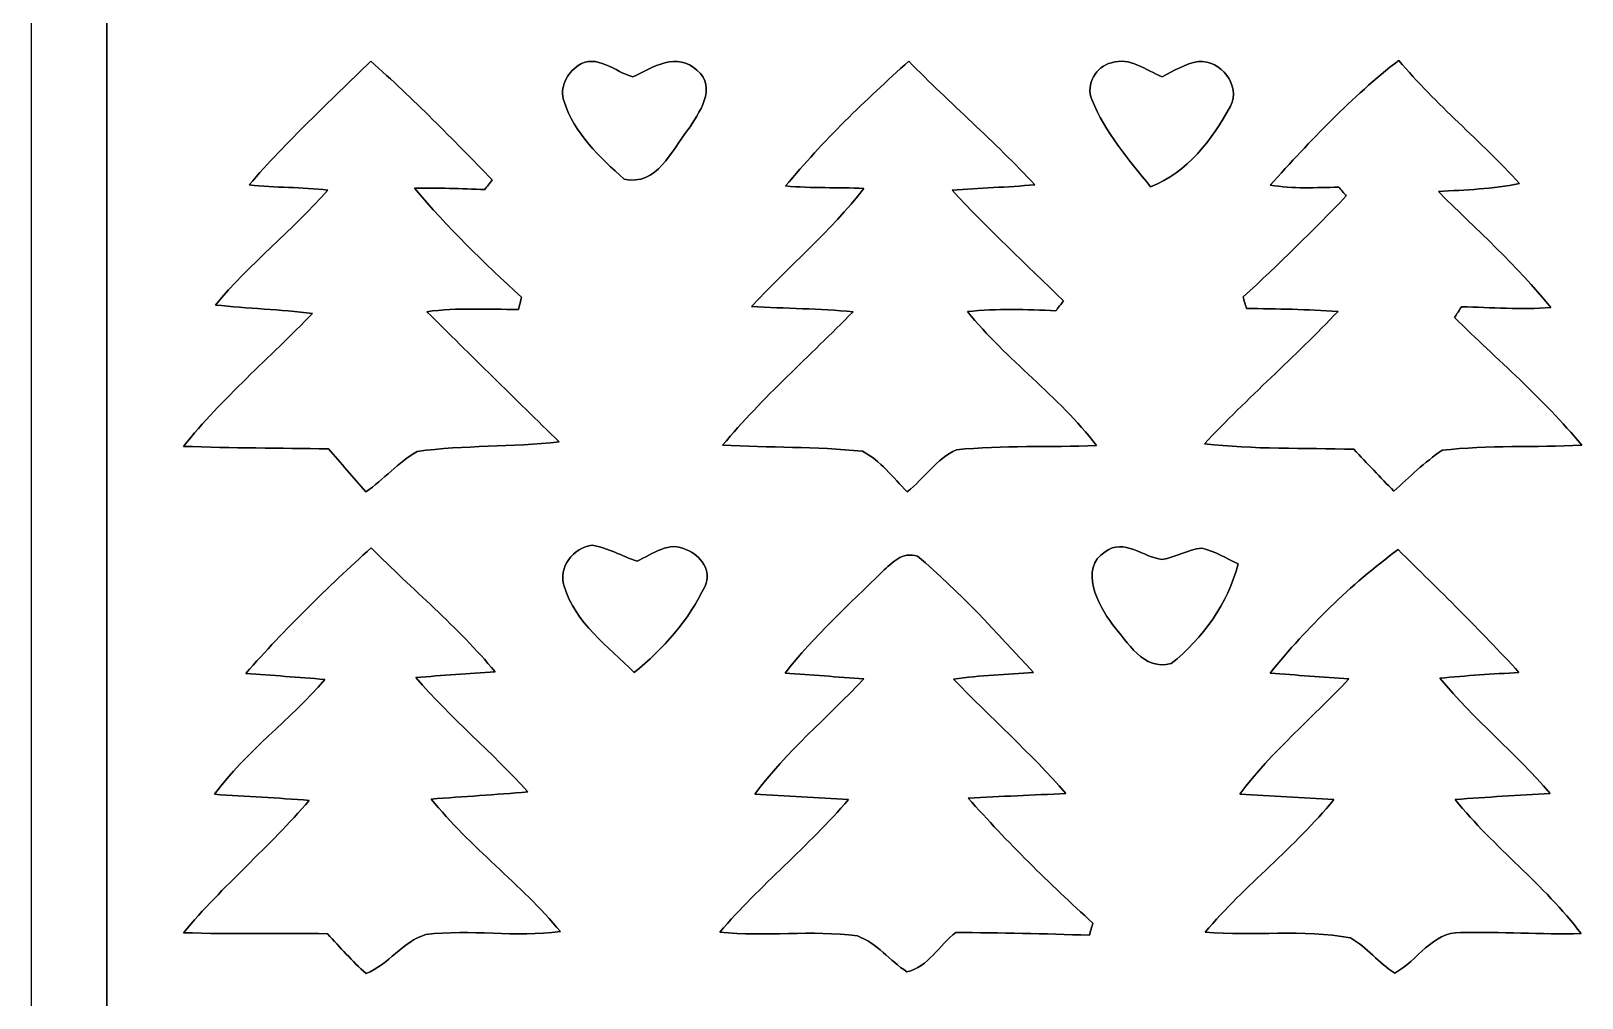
# Model space of a CAD drawing. Header units: centimetres. Extents: x -16.8 to 16.8, y -16.7 to 16.7.
# Drawn here: x -16.77 to -5.95, y 1.43 to 8.19 of the extents above; entities that cross this region are included whole.
import ezdxf

# ---------------------------------------------------------------- set-up
doc = ezdxf.new("R2010")
doc.units = ezdxf.units.CM
doc.header["$MEASUREMENT"] = 0
doc.layers.add('Layer 1', color=7, linetype='Continuous')

msp = doc.modelspace()

# ---------------------------------------------------------------- linework, layer by layer
at = {"layer": 'Layer 1', "color": 7}
for points, knots in [([(-16.77458, 16.66875), (-16.77458, 16.66875), (16.77458, 16.66875), (16.77458, 16.66875), (16.77458, 16.66875), (16.77458, 16.66875), (16.77458, -16.66875), (16.77458, -16.66875), (16.77458, -16.66875), (16.77458, -16.66875), (-16.77458, -16.66875), (-16.77458, -16.66875), (-16.77458, -16.66875), (-16.77458, -16.66875), (-16.77458, 16.66875), (-16.77458, 16.66875), (-16.77458, 16.66875), (-16.77458, 16.66875), (-16.77458, 16.66875), (-16.77458, 16.66875)], [0, 0, 0, 0, 0.16666667, 0.16666667, 0.16666667, 0.16666667, 0.33333333, 0.33333333, 0.33333333, 0.33333333, 0.5, 0.5, 0.5, 0.5, 0.66666667, 0.66666667, 0.66666667, 0.66666667, 1, 1, 1, 1]), ([(-16.24506, 15.71625), (-16.24577, 7.88458), (-16.24542, 0.05292), (-16.24542, -7.77875), (-16.24542, -7.77875), (-16.23801, -10.61014), (-16.26059, -13.44189), (-16.23413, -16.27293), (-16.23413, -16.27293), (-5.78379, -16.29198), (4.66619, -16.27329), (15.11653, -16.28211), (15.11653, -16.28211), (15.49224, -16.28281), (15.86865, -16.27858), (16.24436, -16.25494), (16.24436, -16.25494), (16.23942, -5.60176), (16.25953, 5.05213), (16.23448, 15.70531), (16.23448, 15.70531), (14.40356, 15.73071), (12.57265, 15.70919), (10.74208, 15.71625), (10.74208, 15.71625), (1.74625, 15.71625), (-7.24958, 15.7166), (-16.24506, 15.71625)], [0, 0, 0, 0, 0.125, 0.125, 0.125, 0.125, 0.25, 0.25, 0.25, 0.25, 0.375, 0.375, 0.375, 0.375, 0.5, 0.5, 0.5, 0.5, 0.625, 0.625, 0.625, 0.625, 0.75, 0.75, 0.75, 0.75, 1, 1, 1, 1]), ([(-12.95365, 7.94526), (-12.82912, 8.03451), (-12.694, 7.89905), (-12.57194, 7.86624), (-12.57194, 7.86624), (-12.43718, 7.93538), (-12.25973, 8.04404), (-12.12497, 7.91245), (-12.12497, 7.91245), (-11.97963, 7.79321), (-12.11298, 7.61012), (-12.18847, 7.49617), (-12.18847, 7.49617), (-12.30171, 7.35471), (-12.40543, 7.10142), (-12.63297, 7.15186), (-12.63297, 7.15186), (-12.8016, 7.30356), (-12.98399, 7.47219), (-13.05278, 7.69514), (-13.05278, 7.69514), (-13.08735, 7.78969), (-13.03338, 7.89305), (-12.95365, 7.94526)], [0, 0, 0, 0, 0.14285714, 0.14285714, 0.14285714, 0.14285714, 0.28571429, 0.28571429, 0.28571429, 0.28571429, 0.42857143, 0.42857143, 0.42857143, 0.42857143, 0.57142857, 0.57142857, 0.57142857, 0.57142857, 0.71428571, 0.71428571, 0.71428571, 0.71428571, 1, 1, 1, 1]), ([(-15.25164, 7.11235), (-14.98812, 7.41821), (-14.69037, 7.69267), (-14.40321, 7.9756), (-14.40321, 7.9756), (-14.10511, 7.7156), (-13.83065, 7.4295), (-13.55408, 7.14692), (-13.55408, 7.14692), (-13.56713, 7.13034), (-13.59323, 7.09683), (-13.60629, 7.0799), (-13.60629, 7.0799), (-13.77033, 7.08519), (-13.93437, 7.09154), (-14.09806, 7.09013), (-14.09806, 7.09013), (-13.86911, 6.81673), (-13.61264, 6.56802), (-13.34946, 6.32777), (-13.34946, 6.32777), (-13.35511, 6.30626), (-13.36604, 6.26322), (-13.37169, 6.2417), (-13.37169, 6.2417), (-13.58477, 6.2417), (-13.7989, 6.25546), (-14.01057, 6.22617), (-14.01057, 6.22617), (-13.70436, 5.92138), (-13.39568, 5.61869), (-13.087, 5.31636), (-13.087, 5.31636), (-13.41614, 5.27826), (-13.75093, 5.29555), (-14.07795, 5.25004), (-14.07795, 5.25004), (-14.2113, 5.1749), (-14.31184, 5.05389), (-14.43743, 4.96676), (-14.43743, 4.96676), (-14.52457, 5.0673), (-14.61135, 5.16819), (-14.69849, 5.26838), (-14.69849, 5.26838), (-15.03574, 5.27332), (-15.37264, 5.27332), (-15.70955, 5.28567), (-15.70955, 5.28567), (-15.43967, 5.62363), (-15.10841, 5.90444), (-14.80855, 6.21453), (-14.80855, 6.21453), (-15.03433, 6.24099), (-15.26152, 6.24911), (-15.48765, 6.27274), (-15.48765, 6.27274), (-15.24776, 6.56167), (-14.94896, 6.79344), (-14.70201, 7.07566), (-14.70201, 7.07566), (-14.88475, 7.09754), (-15.0689, 7.09083), (-15.25164, 7.11235)], [0, 0, 0, 0, 0.05882353, 0.05882353, 0.05882353, 0.05882353, 0.11764706, 0.11764706, 0.11764706, 0.11764706, 0.17647059, 0.17647059, 0.17647059, 0.17647059, 0.23529412, 0.23529412, 0.23529412, 0.23529412, 0.29411765, 0.29411765, 0.29411765, 0.29411765, 0.35294118, 0.35294118, 0.35294118, 0.35294118, 0.41176471, 0.41176471, 0.41176471, 0.41176471, 0.47058824, 0.47058824, 0.47058824, 0.47058824, 0.52941176, 0.52941176, 0.52941176, 0.52941176, 0.58823529, 0.58823529, 0.58823529, 0.58823529, 0.64705882, 0.64705882, 0.64705882, 0.64705882, 0.70588235, 0.70588235, 0.70588235, 0.70588235, 0.76470588, 0.76470588, 0.76470588, 0.76470588, 0.82352941, 0.82352941, 0.82352941, 0.82352941, 0.88235294, 0.88235294, 0.88235294, 0.88235294, 1, 1, 1, 1]), ([(-11.5062, 7.10459), (-11.24514, 7.41892), (-10.95093, 7.70396), (-10.64648, 7.97595), (-10.64648, 7.97595), (-10.35932, 7.68244), (-10.04641, 7.41433), (-9.76665, 7.11341), (-9.76665, 7.11341), (-9.95892, 7.09401), (-10.15189, 7.09224), (-10.3438, 7.07496), (-10.3438, 7.07496), (-10.09756, 6.80473), (-9.82627, 6.55849), (-9.56698, 6.30096), (-9.56698, 6.30096), (-9.58003, 6.28368), (-9.60579, 6.24981), (-9.61884, 6.23288), (-9.61884, 6.23288), (-9.82451, 6.2424), (-10.03088, 6.24805), (-10.23655, 6.22688), (-10.23655, 6.22688), (-9.9635, 5.88962), (-9.60014, 5.63739), (-9.33626, 5.29237), (-9.33626, 5.29237), (-9.66153, 5.2772), (-9.98926, 5.29378), (-10.31311, 5.26168), (-10.31311, 5.26168), (-10.45316, 5.201), (-10.53747, 5.05989), (-10.65742, 4.96888), (-10.65742, 4.96888), (-10.75725, 5.06659), (-10.84263, 5.18795), (-10.97033, 5.2511), (-10.97033, 5.2511), (-11.29489, 5.28532), (-11.62121, 5.27614), (-11.94647, 5.29414), (-11.94647, 5.29414), (-11.66671, 5.62751), (-11.33898, 5.91573), (-11.03524, 6.22582), (-11.03524, 6.22582), (-11.2709, 6.24699), (-11.50761, 6.24946), (-11.74397, 6.26251), (-11.74397, 6.26251), (-11.48539, 6.54015), (-11.19329, 6.78744), (-10.95939, 7.08766), (-10.95939, 7.08766), (-11.14178, 7.09471), (-11.32417, 7.08836), (-11.5062, 7.10459)], [0, 0, 0, 0, 0.0625, 0.0625, 0.0625, 0.0625, 0.125, 0.125, 0.125, 0.125, 0.1875, 0.1875, 0.1875, 0.1875, 0.25, 0.25, 0.25, 0.25, 0.3125, 0.3125, 0.3125, 0.3125, 0.375, 0.375, 0.375, 0.375, 0.4375, 0.4375, 0.4375, 0.4375, 0.5, 0.5, 0.5, 0.5, 0.5625, 0.5625, 0.5625, 0.5625, 0.625, 0.625, 0.625, 0.625, 0.6875, 0.6875, 0.6875, 0.6875, 0.75, 0.75, 0.75, 0.75, 0.8125, 0.8125, 0.8125, 0.8125, 0.875, 0.875, 0.875, 0.875, 1, 1, 1, 1]), ([(-9.23078, 7.96502), (-9.10414, 8.00841), (-8.98878, 7.91245), (-8.87765, 7.86589), (-8.87765, 7.86589), (-8.79616, 7.90822), (-8.71538, 7.95867), (-8.62365, 7.97454), (-8.62365, 7.97454), (-8.46843, 7.98618), (-8.32556, 7.80627), (-8.40105, 7.66163), (-8.40105, 7.66163), (-8.52876, 7.42879), (-8.69985, 7.19631), (-8.95809, 7.0993), (-8.95809, 7.0993), (-9.11331, 7.28804), (-9.27559, 7.47995), (-9.36872, 7.70855), (-9.36872, 7.70855), (-9.41141, 7.81262), (-9.34014, 7.94138), (-9.23078, 7.96502)], [0, 0, 0, 0, 0.14285714, 0.14285714, 0.14285714, 0.14285714, 0.28571429, 0.28571429, 0.28571429, 0.28571429, 0.42857143, 0.42857143, 0.42857143, 0.42857143, 0.57142857, 0.57142857, 0.57142857, 0.57142857, 0.71428571, 0.71428571, 0.71428571, 0.71428571, 1, 1, 1, 1]), ([(-8.12271, 7.11059), (-7.84296, 7.41927), (-7.55579, 7.72724), (-7.22524, 7.98195), (-7.22524, 7.98195), (-6.96736, 7.67256), (-6.65198, 7.41927), (-6.38246, 7.12117), (-6.38246, 7.12117), (-6.56872, 7.08343), (-6.75922, 7.07743), (-6.94796, 7.06543), (-6.94796, 7.06543), (-6.68443, 6.79803), (-6.39763, 6.55038), (-6.16444, 6.2544), (-6.16444, 6.2544), (-6.37152, 6.24029), (-6.57931, 6.25651), (-6.78639, 6.26004), (-6.78639, 6.26004), (-6.79909, 6.2417), (-6.82449, 6.20466), (-6.83719, 6.18596), (-6.83719, 6.18596), (-6.53768, 5.89209), (-6.21559, 5.61904), (-5.94819, 5.29414), (-5.94819, 5.29414), (-6.27239, 5.27579), (-6.60012, 5.2959), (-6.92256, 5.2578), (-6.92256, 5.2578), (-7.04568, 5.17596), (-7.1501, 5.07083), (-7.25946, 4.9724), (-7.25946, 4.9724), (-7.35401, 5.06942), (-7.44679, 5.16749), (-7.53957, 5.26521), (-7.53957, 5.26521), (-7.88705, 5.27579), (-8.23666, 5.26309), (-8.58238, 5.30331), (-8.58238, 5.30331), (-8.28252, 5.62257), (-7.95126, 5.91079), (-7.64928, 6.22829), (-7.64928, 6.22829), (-7.86236, 6.2417), (-8.07544, 6.24699), (-8.28851, 6.2484), (-8.28851, 6.2484), (-8.29451, 6.26851), (-8.30686, 6.30908), (-8.31286, 6.32954), (-8.31286, 6.32954), (-8.06309, 6.55532), (-7.82496, 6.79309), (-7.59178, 7.03545), (-7.59178, 7.03545), (-7.60448, 7.05062), (-7.63023, 7.08096), (-7.64328, 7.09612), (-7.64328, 7.09612), (-7.80309, 7.0933), (-7.96431, 7.08343), (-8.12271, 7.11059)], [0, 0, 0, 0, 0.05555556, 0.05555556, 0.05555556, 0.05555556, 0.11111111, 0.11111111, 0.11111111, 0.11111111, 0.16666667, 0.16666667, 0.16666667, 0.16666667, 0.22222222, 0.22222222, 0.22222222, 0.22222222, 0.27777778, 0.27777778, 0.27777778, 0.27777778, 0.33333333, 0.33333333, 0.33333333, 0.33333333, 0.38888889, 0.38888889, 0.38888889, 0.38888889, 0.44444444, 0.44444444, 0.44444444, 0.44444444, 0.5, 0.5, 0.5, 0.5, 0.55555556, 0.55555556, 0.55555556, 0.55555556, 0.61111111, 0.61111111, 0.61111111, 0.61111111, 0.66666667, 0.66666667, 0.66666667, 0.66666667, 0.72222222, 0.72222222, 0.72222222, 0.72222222, 0.77777778, 0.77777778, 0.77777778, 0.77777778, 0.83333333, 0.83333333, 0.83333333, 0.83333333, 0.88888889, 0.88888889, 0.88888889, 0.88888889, 1, 1, 1, 1]), ([(-14.39968, 4.57659), (-14.11252, 4.28731), (-13.79608, 4.02555), (-13.53467, 3.71122), (-13.53467, 3.71122), (-13.71918, 3.69746), (-13.90368, 3.68653), (-14.08748, 3.66995), (-14.08748, 3.66995), (-13.84371, 3.38808), (-13.55513, 3.14854), (-13.30572, 2.87126), (-13.30572, 2.87126), (-13.53044, 2.85221), (-13.75551, 2.8388), (-13.98023, 2.82187), (-13.98023, 2.82187), (-13.71141, 2.48426), (-13.35334, 2.22991), (-13.07888, 1.89583), (-13.07888, 1.89583), (-13.39039, 1.85455), (-13.70683, 1.91347), (-14.01833, 1.87572), (-14.01833, 1.87572), (-14.18131, 1.82527), (-14.27868, 1.66476), (-14.43531, 1.60232), (-14.43531, 1.60232), (-14.53198, 1.68839), (-14.61664, 1.78611), (-14.70484, 1.88031), (-14.70484, 1.88031), (-15.03998, 1.88807), (-15.37547, 1.87607), (-15.71061, 1.88807), (-15.71061, 1.88807), (-15.43685, 2.21403), (-15.10877, 2.48955), (-14.83184, 2.81234), (-14.83184, 2.81234), (-15.05197, 2.82893), (-15.27246, 2.84092), (-15.49259, 2.85468), (-15.49259, 2.85468), (-15.27387, 3.1556), (-14.96378, 3.37326), (-14.72424, 3.65689), (-14.72424, 3.65689), (-14.90804, 3.67312), (-15.09148, 3.68512), (-15.27493, 3.69993), (-15.27493, 3.69993), (-15.00082, 4.00932), (-14.70625, 4.30001), (-14.39968, 4.57659)], [0, 0, 0, 0, 0.06666667, 0.06666667, 0.06666667, 0.06666667, 0.13333333, 0.13333333, 0.13333333, 0.13333333, 0.2, 0.2, 0.2, 0.2, 0.26666667, 0.26666667, 0.26666667, 0.26666667, 0.33333333, 0.33333333, 0.33333333, 0.33333333, 0.4, 0.4, 0.4, 0.4, 0.46666667, 0.46666667, 0.46666667, 0.46666667, 0.53333333, 0.53333333, 0.53333333, 0.53333333, 0.6, 0.6, 0.6, 0.6, 0.66666667, 0.66666667, 0.66666667, 0.66666667, 0.73333333, 0.73333333, 0.73333333, 0.73333333, 0.8, 0.8, 0.8, 0.8, 0.86666667, 0.86666667, 0.86666667, 0.86666667, 1, 1, 1, 1]), ([(-13.05207, 4.30848), (-13.09829, 4.43794), (-12.98575, 4.58011), (-12.85663, 4.59493), (-12.85663, 4.59493), (-12.74692, 4.57694), (-12.64885, 4.51802), (-12.54337, 4.48381), (-12.54337, 4.48381), (-12.43683, 4.53108), (-12.31653, 4.6288), (-12.19764, 4.56247), (-12.19764, 4.56247), (-12.10134, 4.52543), (-12.01773, 4.4136), (-12.06888, 4.30989), (-12.06888, 4.30989), (-12.18106, 4.07282), (-12.35922, 3.86821), (-12.56453, 3.70593), (-12.56453, 3.70593), (-12.74374, 3.88867), (-12.97693, 4.05236), (-13.05207, 4.30848)], [0, 0, 0, 0, 0.14285714, 0.14285714, 0.14285714, 0.14285714, 0.28571429, 0.28571429, 0.28571429, 0.28571429, 0.42857143, 0.42857143, 0.42857143, 0.42857143, 0.57142857, 0.57142857, 0.57142857, 0.57142857, 0.71428571, 0.71428571, 0.71428571, 0.71428571, 1, 1, 1, 1]), ([(-10.83028, 4.41078), (-10.76219, 4.47181), (-10.69411, 4.55366), (-10.58439, 4.51732), (-10.58439, 4.51732), (-10.29159, 4.27143), (-10.03512, 3.98568), (-9.77512, 3.70593), (-9.77512, 3.70593), (-9.96174, 3.69253), (-10.14836, 3.68512), (-10.33357, 3.66007), (-10.33357, 3.66007), (-10.07533, 3.39055), (-9.79558, 3.14219), (-9.54934, 2.86103), (-9.54934, 2.86103), (-9.77653, 2.84903), (-10.00372, 2.84021), (-10.23091, 2.82822), (-10.23091, 2.82822), (-9.95962, 2.51989), (-9.66541, 2.23167), (-9.36131, 1.95545), (-9.36131, 1.95545), (-9.36731, 1.93393), (-9.37966, 1.89124), (-9.38601, 1.87008), (-9.38601, 1.87008), (-9.69645, 1.88172), (-10.00689, 1.88736), (-10.31734, 1.89018), (-10.31734, 1.89018), (-10.43199, 1.80587), (-10.51172, 1.645), (-10.65918, 1.61537), (-10.65918, 1.61537), (-10.77948, 1.69192), (-10.86838, 1.8161), (-11.00526, 1.86514), (-11.00526, 1.86514), (-11.32452, 1.90923), (-11.64731, 1.85667), (-11.96658, 1.89265), (-11.96658, 1.89265), (-11.684, 2.21827), (-11.3478, 2.49167), (-11.06699, 2.81834), (-11.06699, 2.81834), (-11.28536, 2.83175), (-11.50338, 2.84268), (-11.72175, 2.85574), (-11.72175, 2.85574), (-11.49985, 3.15348), (-11.21339, 3.39196), (-10.96045, 3.66148), (-10.96045, 3.66148), (-11.1439, 3.6763), (-11.32699, 3.68618), (-11.51008, 3.70205), (-11.51008, 3.70205), (-11.30794, 3.96099), (-11.06241, 4.18006), (-10.83028, 4.41078)], [0, 0, 0, 0, 0.05882353, 0.05882353, 0.05882353, 0.05882353, 0.11764706, 0.11764706, 0.11764706, 0.11764706, 0.17647059, 0.17647059, 0.17647059, 0.17647059, 0.23529412, 0.23529412, 0.23529412, 0.23529412, 0.29411765, 0.29411765, 0.29411765, 0.29411765, 0.35294118, 0.35294118, 0.35294118, 0.35294118, 0.41176471, 0.41176471, 0.41176471, 0.41176471, 0.47058824, 0.47058824, 0.47058824, 0.47058824, 0.52941176, 0.52941176, 0.52941176, 0.52941176, 0.58823529, 0.58823529, 0.58823529, 0.58823529, 0.64705882, 0.64705882, 0.64705882, 0.64705882, 0.70588235, 0.70588235, 0.70588235, 0.70588235, 0.76470588, 0.76470588, 0.76470588, 0.76470588, 0.82352941, 0.82352941, 0.82352941, 0.82352941, 0.88235294, 0.88235294, 0.88235294, 0.88235294, 1, 1, 1, 1]), ([(-9.27418, 4.54907), (-9.14435, 4.64749), (-9.00959, 4.50956), (-8.87695, 4.49545), (-8.87695, 4.49545), (-8.78205, 4.51026), (-8.69738, 4.56636), (-8.60108, 4.57341), (-8.60108, 4.57341), (-8.51041, 4.55366), (-8.42963, 4.50427), (-8.34672, 4.46405), (-8.34672, 4.46405), (-8.41869, 4.18747), (-8.5919, 3.94335), (-8.81486, 3.76802), (-8.81486, 3.76802), (-9.00889, 3.71651), (-9.11789, 3.91619), (-9.22479, 4.04178), (-9.22479, 4.04178), (-9.32427, 4.17654), (-9.4615, 4.43336), (-9.27418, 4.54907)], [0, 0, 0, 0, 0.14285714, 0.14285714, 0.14285714, 0.14285714, 0.28571429, 0.28571429, 0.28571429, 0.28571429, 0.42857143, 0.42857143, 0.42857143, 0.42857143, 0.57142857, 0.57142857, 0.57142857, 0.57142857, 0.71428571, 0.71428571, 0.71428571, 0.71428571, 1, 1, 1, 1]), ([(-8.12377, 3.7017), (-7.86342, 4.02343), (-7.56356, 4.31906), (-7.22983, 4.56424), (-7.22983, 4.56424), (-6.94408, 4.28308), (-6.65762, 4.00191), (-6.38598, 3.70664), (-6.38598, 3.70664), (-6.57013, 3.69394), (-6.75428, 3.68547), (-6.93773, 3.66536), (-6.93773, 3.66536), (-6.70137, 3.3782), (-6.40891, 3.1436), (-6.16832, 2.86032), (-6.16832, 2.86032), (-6.38951, 2.84621), (-6.6107, 2.83669), (-6.83119, 2.81799), (-6.83119, 2.81799), (-6.56237, 2.48356), (-6.20995, 2.22497), (-5.95207, 1.88172), (-5.95207, 1.88172), (-6.23253, 1.8736), (-6.51298, 1.89689), (-6.79344, 1.88842), (-6.79344, 1.88842), (-6.99064, 1.89477), (-7.09471, 1.69228), (-7.25311, 1.6062), (-7.25311, 1.6062), (-7.36565, 1.67569), (-7.44714, 1.78576), (-7.56179, 1.85173), (-7.56179, 1.85173), (-7.89728, 1.91523), (-8.23983, 1.86161), (-8.57744, 1.8923), (-8.57744, 1.8923), (-8.29804, 2.22074), (-7.95091, 2.48391), (-7.67856, 2.81799), (-7.67856, 2.81799), (-7.89764, 2.83175), (-8.11636, 2.84268), (-8.33508, 2.85574), (-8.33508, 2.85574), (-8.11318, 3.15348), (-7.82673, 3.39196), (-7.57379, 3.66148), (-7.57379, 3.66148), (-7.75758, 3.67594), (-7.94032, 3.68618), (-8.12377, 3.7017)], [0, 0, 0, 0, 0.06666667, 0.06666667, 0.06666667, 0.06666667, 0.13333333, 0.13333333, 0.13333333, 0.13333333, 0.2, 0.2, 0.2, 0.2, 0.26666667, 0.26666667, 0.26666667, 0.26666667, 0.33333333, 0.33333333, 0.33333333, 0.33333333, 0.4, 0.4, 0.4, 0.4, 0.46666667, 0.46666667, 0.46666667, 0.46666667, 0.53333333, 0.53333333, 0.53333333, 0.53333333, 0.6, 0.6, 0.6, 0.6, 0.66666667, 0.66666667, 0.66666667, 0.66666667, 0.73333333, 0.73333333, 0.73333333, 0.73333333, 0.8, 0.8, 0.8, 0.8, 0.86666667, 0.86666667, 0.86666667, 0.86666667, 1, 1, 1, 1])]:
    msp.add_open_spline(points, degree=3, knots=knots, dxfattribs=at)
at = {"layer": 'Layer 1', "color": 252}
for points, knots in [([(-16.24506, 15.71625), (-7.24958, 15.7166), (1.74625, 15.71625), (10.74208, 15.71625), (10.74208, 15.71625), (12.57265, 15.70919), (14.40356, 15.73071), (16.23448, 15.70531), (16.23448, 15.70531), (16.25953, 5.05213), (16.23942, -5.60176), (16.24436, -16.25494), (16.24436, -16.25494), (15.86865, -16.27858), (15.49224, -16.28281), (15.11653, -16.28211), (15.11653, -16.28211), (4.66619, -16.27329), (-5.78379, -16.29198), (-16.23413, -16.27293), (-16.23413, -16.27293), (-16.26059, -13.44189), (-16.23801, -10.61014), (-16.24542, -7.77875), (-16.24542, -7.77875), (-16.24542, 0.05292), (-16.24577, 7.88458), (-16.24506, 15.71625), (-16.24506, 15.71625), (-16.24506, 15.71625), (-16.24506, 15.71625), (-16.24506, 15.71625)], [0, 0, 0, 0, 0.11111111, 0.11111111, 0.11111111, 0.11111111, 0.22222222, 0.22222222, 0.22222222, 0.22222222, 0.33333333, 0.33333333, 0.33333333, 0.33333333, 0.44444444, 0.44444444, 0.44444444, 0.44444444, 0.55555556, 0.55555556, 0.55555556, 0.55555556, 0.66666667, 0.66666667, 0.66666667, 0.66666667, 0.77777778, 0.77777778, 0.77777778, 0.77777778, 1, 1, 1, 1]), ([(-12.95365, 7.94526), (-13.03338, 7.89305), (-13.08735, 7.78969), (-13.05278, 7.69514), (-13.05278, 7.69514), (-12.98399, 7.47219), (-12.8016, 7.30356), (-12.63297, 7.15186), (-12.63297, 7.15186), (-12.40543, 7.10142), (-12.30171, 7.35471), (-12.18847, 7.49617), (-12.18847, 7.49617), (-12.11298, 7.61012), (-11.97963, 7.79321), (-12.12497, 7.91245), (-12.12497, 7.91245), (-12.25973, 8.04404), (-12.43718, 7.93538), (-12.57194, 7.86624), (-12.57194, 7.86624), (-12.694, 7.89905), (-12.82912, 8.03451), (-12.95365, 7.94526), (-12.95365, 7.94526), (-12.95365, 7.94526), (-12.95365, 7.94526), (-12.95365, 7.94526)], [0, 0, 0, 0, 0.125, 0.125, 0.125, 0.125, 0.25, 0.25, 0.25, 0.25, 0.375, 0.375, 0.375, 0.375, 0.5, 0.5, 0.5, 0.5, 0.625, 0.625, 0.625, 0.625, 0.75, 0.75, 0.75, 0.75, 1, 1, 1, 1]), ([(-15.25164, 7.11235), (-15.0689, 7.09083), (-14.88475, 7.09754), (-14.70201, 7.07566), (-14.70201, 7.07566), (-14.94896, 6.79344), (-15.24776, 6.56167), (-15.48765, 6.27274), (-15.48765, 6.27274), (-15.26152, 6.24911), (-15.03433, 6.24099), (-14.80855, 6.21453), (-14.80855, 6.21453), (-15.10841, 5.90444), (-15.43967, 5.62363), (-15.70955, 5.28567), (-15.70955, 5.28567), (-15.37264, 5.27332), (-15.03574, 5.27332), (-14.69849, 5.26838), (-14.69849, 5.26838), (-14.61135, 5.16819), (-14.52457, 5.0673), (-14.43743, 4.96676), (-14.43743, 4.96676), (-14.31184, 5.05389), (-14.2113, 5.1749), (-14.07795, 5.25004), (-14.07795, 5.25004), (-13.75093, 5.29555), (-13.41614, 5.27826), (-13.087, 5.31636), (-13.087, 5.31636), (-13.39568, 5.61869), (-13.70436, 5.92138), (-14.01057, 6.22617), (-14.01057, 6.22617), (-13.7989, 6.25546), (-13.58477, 6.2417), (-13.37169, 6.2417), (-13.37169, 6.2417), (-13.36604, 6.26322), (-13.35511, 6.30626), (-13.34946, 6.32777), (-13.34946, 6.32777), (-13.61264, 6.56802), (-13.86911, 6.81673), (-14.09806, 7.09013), (-14.09806, 7.09013), (-13.93437, 7.09154), (-13.77033, 7.08519), (-13.60629, 7.0799), (-13.60629, 7.0799), (-13.59323, 7.09683), (-13.56713, 7.13034), (-13.55408, 7.14692), (-13.55408, 7.14692), (-13.83065, 7.4295), (-14.10511, 7.7156), (-14.40321, 7.9756), (-14.40321, 7.9756), (-14.69037, 7.69267), (-14.98812, 7.41821), (-15.25164, 7.11235), (-15.25164, 7.11235), (-15.25164, 7.11235), (-15.25164, 7.11235), (-15.25164, 7.11235)], [0, 0, 0, 0, 0.05555556, 0.05555556, 0.05555556, 0.05555556, 0.11111111, 0.11111111, 0.11111111, 0.11111111, 0.16666667, 0.16666667, 0.16666667, 0.16666667, 0.22222222, 0.22222222, 0.22222222, 0.22222222, 0.27777778, 0.27777778, 0.27777778, 0.27777778, 0.33333333, 0.33333333, 0.33333333, 0.33333333, 0.38888889, 0.38888889, 0.38888889, 0.38888889, 0.44444444, 0.44444444, 0.44444444, 0.44444444, 0.5, 0.5, 0.5, 0.5, 0.55555556, 0.55555556, 0.55555556, 0.55555556, 0.61111111, 0.61111111, 0.61111111, 0.61111111, 0.66666667, 0.66666667, 0.66666667, 0.66666667, 0.72222222, 0.72222222, 0.72222222, 0.72222222, 0.77777778, 0.77777778, 0.77777778, 0.77777778, 0.83333333, 0.83333333, 0.83333333, 0.83333333, 0.88888889, 0.88888889, 0.88888889, 0.88888889, 1, 1, 1, 1]), ([(-11.5062, 7.10459), (-11.32417, 7.08836), (-11.14178, 7.09471), (-10.95939, 7.08766), (-10.95939, 7.08766), (-11.19329, 6.78744), (-11.48539, 6.54015), (-11.74397, 6.26251), (-11.74397, 6.26251), (-11.50761, 6.24946), (-11.2709, 6.24699), (-11.03524, 6.22582), (-11.03524, 6.22582), (-11.33898, 5.91573), (-11.66671, 5.62751), (-11.94647, 5.29414), (-11.94647, 5.29414), (-11.62121, 5.27614), (-11.29489, 5.28532), (-10.97033, 5.2511), (-10.97033, 5.2511), (-10.84263, 5.18795), (-10.75725, 5.06659), (-10.65742, 4.96888), (-10.65742, 4.96888), (-10.53747, 5.05989), (-10.45316, 5.201), (-10.31311, 5.26168), (-10.31311, 5.26168), (-9.98926, 5.29378), (-9.66153, 5.2772), (-9.33626, 5.29237), (-9.33626, 5.29237), (-9.60014, 5.63739), (-9.9635, 5.88962), (-10.23655, 6.22688), (-10.23655, 6.22688), (-10.03088, 6.24805), (-9.82451, 6.2424), (-9.61884, 6.23288), (-9.61884, 6.23288), (-9.60579, 6.24981), (-9.58003, 6.28368), (-9.56698, 6.30096), (-9.56698, 6.30096), (-9.82627, 6.55849), (-10.09756, 6.80473), (-10.3438, 7.07496), (-10.3438, 7.07496), (-10.15189, 7.09224), (-9.95892, 7.09401), (-9.76665, 7.11341), (-9.76665, 7.11341), (-10.04641, 7.41433), (-10.35932, 7.68244), (-10.64648, 7.97595), (-10.64648, 7.97595), (-10.95093, 7.70396), (-11.24514, 7.41892), (-11.5062, 7.10459), (-11.5062, 7.10459), (-11.5062, 7.10459), (-11.5062, 7.10459), (-11.5062, 7.10459)], [0, 0, 0, 0, 0.05882353, 0.05882353, 0.05882353, 0.05882353, 0.11764706, 0.11764706, 0.11764706, 0.11764706, 0.17647059, 0.17647059, 0.17647059, 0.17647059, 0.23529412, 0.23529412, 0.23529412, 0.23529412, 0.29411765, 0.29411765, 0.29411765, 0.29411765, 0.35294118, 0.35294118, 0.35294118, 0.35294118, 0.41176471, 0.41176471, 0.41176471, 0.41176471, 0.47058824, 0.47058824, 0.47058824, 0.47058824, 0.52941176, 0.52941176, 0.52941176, 0.52941176, 0.58823529, 0.58823529, 0.58823529, 0.58823529, 0.64705882, 0.64705882, 0.64705882, 0.64705882, 0.70588235, 0.70588235, 0.70588235, 0.70588235, 0.76470588, 0.76470588, 0.76470588, 0.76470588, 0.82352941, 0.82352941, 0.82352941, 0.82352941, 0.88235294, 0.88235294, 0.88235294, 0.88235294, 1, 1, 1, 1]), ([(-9.23078, 7.96502), (-9.34014, 7.94138), (-9.41141, 7.81262), (-9.36872, 7.70855), (-9.36872, 7.70855), (-9.27559, 7.47995), (-9.11331, 7.28804), (-8.95809, 7.0993), (-8.95809, 7.0993), (-8.69985, 7.19631), (-8.52876, 7.42879), (-8.40105, 7.66163), (-8.40105, 7.66163), (-8.32556, 7.80627), (-8.46843, 7.98618), (-8.62365, 7.97454), (-8.62365, 7.97454), (-8.71538, 7.95867), (-8.79616, 7.90822), (-8.87765, 7.86589), (-8.87765, 7.86589), (-8.98878, 7.91245), (-9.10414, 8.00841), (-9.23078, 7.96502), (-9.23078, 7.96502), (-9.23078, 7.96502), (-9.23078, 7.96502), (-9.23078, 7.96502)], [0, 0, 0, 0, 0.125, 0.125, 0.125, 0.125, 0.25, 0.25, 0.25, 0.25, 0.375, 0.375, 0.375, 0.375, 0.5, 0.5, 0.5, 0.5, 0.625, 0.625, 0.625, 0.625, 0.75, 0.75, 0.75, 0.75, 1, 1, 1, 1]), ([(-8.12271, 7.11059), (-7.96431, 7.08343), (-7.80309, 7.0933), (-7.64328, 7.09612), (-7.64328, 7.09612), (-7.63023, 7.08096), (-7.60448, 7.05062), (-7.59178, 7.03545), (-7.59178, 7.03545), (-7.82496, 6.79309), (-8.06309, 6.55532), (-8.31286, 6.32954), (-8.31286, 6.32954), (-8.30686, 6.30908), (-8.29451, 6.26851), (-8.28851, 6.2484), (-8.28851, 6.2484), (-8.07544, 6.24699), (-7.86236, 6.2417), (-7.64928, 6.22829), (-7.64928, 6.22829), (-7.95126, 5.91079), (-8.28252, 5.62257), (-8.58238, 5.30331), (-8.58238, 5.30331), (-8.23666, 5.26309), (-7.88705, 5.27579), (-7.53957, 5.26521), (-7.53957, 5.26521), (-7.44679, 5.16749), (-7.35401, 5.06942), (-7.25946, 4.9724), (-7.25946, 4.9724), (-7.1501, 5.07083), (-7.04568, 5.17596), (-6.92256, 5.2578), (-6.92256, 5.2578), (-6.60012, 5.2959), (-6.27239, 5.27579), (-5.94819, 5.29414), (-5.94819, 5.29414), (-6.21559, 5.61904), (-6.53768, 5.89209), (-6.83719, 6.18596), (-6.83719, 6.18596), (-6.82449, 6.20466), (-6.79909, 6.2417), (-6.78639, 6.26004), (-6.78639, 6.26004), (-6.57931, 6.25651), (-6.37152, 6.24029), (-6.16444, 6.2544), (-6.16444, 6.2544), (-6.39763, 6.55038), (-6.68443, 6.79803), (-6.94796, 7.06543), (-6.94796, 7.06543), (-6.75922, 7.07743), (-6.56872, 7.08343), (-6.38246, 7.12117), (-6.38246, 7.12117), (-6.65198, 7.41927), (-6.96736, 7.67256), (-7.22524, 7.98195), (-7.22524, 7.98195), (-7.55579, 7.72724), (-7.84296, 7.41927), (-8.12271, 7.11059), (-8.12271, 7.11059), (-8.12271, 7.11059), (-8.12271, 7.11059), (-8.12271, 7.11059)], [0, 0, 0, 0, 0.05263158, 0.05263158, 0.05263158, 0.05263158, 0.10526316, 0.10526316, 0.10526316, 0.10526316, 0.15789474, 0.15789474, 0.15789474, 0.15789474, 0.21052632, 0.21052632, 0.21052632, 0.21052632, 0.26315789, 0.26315789, 0.26315789, 0.26315789, 0.31578947, 0.31578947, 0.31578947, 0.31578947, 0.36842105, 0.36842105, 0.36842105, 0.36842105, 0.42105263, 0.42105263, 0.42105263, 0.42105263, 0.47368421, 0.47368421, 0.47368421, 0.47368421, 0.52631579, 0.52631579, 0.52631579, 0.52631579, 0.57894737, 0.57894737, 0.57894737, 0.57894737, 0.63157895, 0.63157895, 0.63157895, 0.63157895, 0.68421053, 0.68421053, 0.68421053, 0.68421053, 0.73684211, 0.73684211, 0.73684211, 0.73684211, 0.78947368, 0.78947368, 0.78947368, 0.78947368, 0.84210526, 0.84210526, 0.84210526, 0.84210526, 0.89473684, 0.89473684, 0.89473684, 0.89473684, 1, 1, 1, 1]), ([(-14.39968, 4.57659), (-14.70625, 4.30001), (-15.00082, 4.00932), (-15.27493, 3.69993), (-15.27493, 3.69993), (-15.09148, 3.68512), (-14.90804, 3.67312), (-14.72424, 3.65689), (-14.72424, 3.65689), (-14.96378, 3.37326), (-15.27387, 3.1556), (-15.49259, 2.85468), (-15.49259, 2.85468), (-15.27246, 2.84092), (-15.05197, 2.82893), (-14.83184, 2.81234), (-14.83184, 2.81234), (-15.10877, 2.48955), (-15.43685, 2.21403), (-15.71061, 1.88807), (-15.71061, 1.88807), (-15.37547, 1.87607), (-15.03998, 1.88807), (-14.70484, 1.88031), (-14.70484, 1.88031), (-14.61664, 1.78611), (-14.53198, 1.68839), (-14.43531, 1.60232), (-14.43531, 1.60232), (-14.27868, 1.66476), (-14.18131, 1.82527), (-14.01833, 1.87572), (-14.01833, 1.87572), (-13.70683, 1.91347), (-13.39039, 1.85455), (-13.07888, 1.89583), (-13.07888, 1.89583), (-13.35334, 2.22991), (-13.71141, 2.48426), (-13.98023, 2.82187), (-13.98023, 2.82187), (-13.75551, 2.8388), (-13.53044, 2.85221), (-13.30572, 2.87126), (-13.30572, 2.87126), (-13.55513, 3.14854), (-13.84371, 3.38808), (-14.08748, 3.66995), (-14.08748, 3.66995), (-13.90368, 3.68653), (-13.71918, 3.69746), (-13.53467, 3.71122), (-13.53467, 3.71122), (-13.79608, 4.02555), (-14.11252, 4.28731), (-14.39968, 4.57659), (-14.39968, 4.57659), (-14.39968, 4.57659), (-14.39968, 4.57659), (-14.39968, 4.57659)], [0, 0, 0, 0, 0.0625, 0.0625, 0.0625, 0.0625, 0.125, 0.125, 0.125, 0.125, 0.1875, 0.1875, 0.1875, 0.1875, 0.25, 0.25, 0.25, 0.25, 0.3125, 0.3125, 0.3125, 0.3125, 0.375, 0.375, 0.375, 0.375, 0.4375, 0.4375, 0.4375, 0.4375, 0.5, 0.5, 0.5, 0.5, 0.5625, 0.5625, 0.5625, 0.5625, 0.625, 0.625, 0.625, 0.625, 0.6875, 0.6875, 0.6875, 0.6875, 0.75, 0.75, 0.75, 0.75, 0.8125, 0.8125, 0.8125, 0.8125, 0.875, 0.875, 0.875, 0.875, 1, 1, 1, 1]), ([(-13.05207, 4.30848), (-12.97693, 4.05236), (-12.74374, 3.88867), (-12.56453, 3.70593), (-12.56453, 3.70593), (-12.35922, 3.86821), (-12.18106, 4.07282), (-12.06888, 4.30989), (-12.06888, 4.30989), (-12.01773, 4.4136), (-12.10134, 4.52543), (-12.19764, 4.56247), (-12.19764, 4.56247), (-12.31653, 4.6288), (-12.43683, 4.53108), (-12.54337, 4.48381), (-12.54337, 4.48381), (-12.64885, 4.51802), (-12.74692, 4.57694), (-12.85663, 4.59493), (-12.85663, 4.59493), (-12.98575, 4.58011), (-13.09829, 4.43794), (-13.05207, 4.30848), (-13.05207, 4.30848), (-13.05207, 4.30848), (-13.05207, 4.30848), (-13.05207, 4.30848)], [0, 0, 0, 0, 0.125, 0.125, 0.125, 0.125, 0.25, 0.25, 0.25, 0.25, 0.375, 0.375, 0.375, 0.375, 0.5, 0.5, 0.5, 0.5, 0.625, 0.625, 0.625, 0.625, 0.75, 0.75, 0.75, 0.75, 1, 1, 1, 1]), ([(-10.83028, 4.41078), (-11.06241, 4.18006), (-11.30794, 3.96099), (-11.51008, 3.70205), (-11.51008, 3.70205), (-11.32699, 3.68618), (-11.1439, 3.6763), (-10.96045, 3.66148), (-10.96045, 3.66148), (-11.21339, 3.39196), (-11.49985, 3.15348), (-11.72175, 2.85574), (-11.72175, 2.85574), (-11.50338, 2.84268), (-11.28536, 2.83175), (-11.06699, 2.81834), (-11.06699, 2.81834), (-11.3478, 2.49167), (-11.684, 2.21827), (-11.96658, 1.89265), (-11.96658, 1.89265), (-11.64731, 1.85667), (-11.32452, 1.90923), (-11.00526, 1.86514), (-11.00526, 1.86514), (-10.86838, 1.8161), (-10.77948, 1.69192), (-10.65918, 1.61537), (-10.65918, 1.61537), (-10.51172, 1.645), (-10.43199, 1.80587), (-10.31734, 1.89018), (-10.31734, 1.89018), (-10.00689, 1.88736), (-9.69645, 1.88172), (-9.38601, 1.87008), (-9.38601, 1.87008), (-9.37966, 1.89124), (-9.36731, 1.93393), (-9.36131, 1.95545), (-9.36131, 1.95545), (-9.66541, 2.23167), (-9.95962, 2.51989), (-10.23091, 2.82822), (-10.23091, 2.82822), (-10.00372, 2.84021), (-9.77653, 2.84903), (-9.54934, 2.86103), (-9.54934, 2.86103), (-9.79558, 3.14219), (-10.07533, 3.39055), (-10.33357, 3.66007), (-10.33357, 3.66007), (-10.14836, 3.68512), (-9.96174, 3.69253), (-9.77512, 3.70593), (-9.77512, 3.70593), (-10.03512, 3.98568), (-10.29159, 4.27143), (-10.58439, 4.51732), (-10.58439, 4.51732), (-10.69411, 4.55366), (-10.76219, 4.47181), (-10.83028, 4.41078), (-10.83028, 4.41078), (-10.83028, 4.41078), (-10.83028, 4.41078), (-10.83028, 4.41078)], [0, 0, 0, 0, 0.05555556, 0.05555556, 0.05555556, 0.05555556, 0.11111111, 0.11111111, 0.11111111, 0.11111111, 0.16666667, 0.16666667, 0.16666667, 0.16666667, 0.22222222, 0.22222222, 0.22222222, 0.22222222, 0.27777778, 0.27777778, 0.27777778, 0.27777778, 0.33333333, 0.33333333, 0.33333333, 0.33333333, 0.38888889, 0.38888889, 0.38888889, 0.38888889, 0.44444444, 0.44444444, 0.44444444, 0.44444444, 0.5, 0.5, 0.5, 0.5, 0.55555556, 0.55555556, 0.55555556, 0.55555556, 0.61111111, 0.61111111, 0.61111111, 0.61111111, 0.66666667, 0.66666667, 0.66666667, 0.66666667, 0.72222222, 0.72222222, 0.72222222, 0.72222222, 0.77777778, 0.77777778, 0.77777778, 0.77777778, 0.83333333, 0.83333333, 0.83333333, 0.83333333, 0.88888889, 0.88888889, 0.88888889, 0.88888889, 1, 1, 1, 1]), ([(-9.27418, 4.54907), (-9.4615, 4.43336), (-9.32427, 4.17654), (-9.22479, 4.04178), (-9.22479, 4.04178), (-9.11789, 3.91619), (-9.00889, 3.71651), (-8.81486, 3.76802), (-8.81486, 3.76802), (-8.5919, 3.94335), (-8.41869, 4.18747), (-8.34672, 4.46405), (-8.34672, 4.46405), (-8.42963, 4.50427), (-8.51041, 4.55366), (-8.60108, 4.57341), (-8.60108, 4.57341), (-8.69738, 4.56636), (-8.78205, 4.51026), (-8.87695, 4.49545), (-8.87695, 4.49545), (-9.00959, 4.50956), (-9.14435, 4.64749), (-9.27418, 4.54907), (-9.27418, 4.54907), (-9.27418, 4.54907), (-9.27418, 4.54907), (-9.27418, 4.54907)], [0, 0, 0, 0, 0.125, 0.125, 0.125, 0.125, 0.25, 0.25, 0.25, 0.25, 0.375, 0.375, 0.375, 0.375, 0.5, 0.5, 0.5, 0.5, 0.625, 0.625, 0.625, 0.625, 0.75, 0.75, 0.75, 0.75, 1, 1, 1, 1]), ([(-8.12377, 3.7017), (-7.94032, 3.68618), (-7.75758, 3.67594), (-7.57379, 3.66148), (-7.57379, 3.66148), (-7.82673, 3.39196), (-8.11318, 3.15348), (-8.33508, 2.85574), (-8.33508, 2.85574), (-8.11636, 2.84268), (-7.89764, 2.83175), (-7.67856, 2.81799), (-7.67856, 2.81799), (-7.95091, 2.48391), (-8.29804, 2.22074), (-8.57744, 1.8923), (-8.57744, 1.8923), (-8.23983, 1.86161), (-7.89728, 1.91523), (-7.56179, 1.85173), (-7.56179, 1.85173), (-7.44714, 1.78576), (-7.36565, 1.67569), (-7.25311, 1.6062), (-7.25311, 1.6062), (-7.09471, 1.69228), (-6.99064, 1.89477), (-6.79344, 1.88842), (-6.79344, 1.88842), (-6.51298, 1.89689), (-6.23253, 1.8736), (-5.95207, 1.88172), (-5.95207, 1.88172), (-6.20995, 2.22497), (-6.56237, 2.48356), (-6.83119, 2.81799), (-6.83119, 2.81799), (-6.6107, 2.83669), (-6.38951, 2.84621), (-6.16832, 2.86032), (-6.16832, 2.86032), (-6.40891, 3.1436), (-6.70137, 3.3782), (-6.93773, 3.66536), (-6.93773, 3.66536), (-6.75428, 3.68547), (-6.57013, 3.69394), (-6.38598, 3.70664), (-6.38598, 3.70664), (-6.65762, 4.00191), (-6.94408, 4.28308), (-7.22983, 4.56424), (-7.22983, 4.56424), (-7.56356, 4.31906), (-7.86342, 4.02343), (-8.12377, 3.7017), (-8.12377, 3.7017), (-8.12377, 3.7017), (-8.12377, 3.7017), (-8.12377, 3.7017)], [0, 0, 0, 0, 0.0625, 0.0625, 0.0625, 0.0625, 0.125, 0.125, 0.125, 0.125, 0.1875, 0.1875, 0.1875, 0.1875, 0.25, 0.25, 0.25, 0.25, 0.3125, 0.3125, 0.3125, 0.3125, 0.375, 0.375, 0.375, 0.375, 0.4375, 0.4375, 0.4375, 0.4375, 0.5, 0.5, 0.5, 0.5, 0.5625, 0.5625, 0.5625, 0.5625, 0.625, 0.625, 0.625, 0.625, 0.6875, 0.6875, 0.6875, 0.6875, 0.75, 0.75, 0.75, 0.75, 0.8125, 0.8125, 0.8125, 0.8125, 0.875, 0.875, 0.875, 0.875, 1, 1, 1, 1])]:
    msp.add_open_spline(points, degree=3, knots=knots, dxfattribs=at)

doc.saveas('drawing.dxf')
